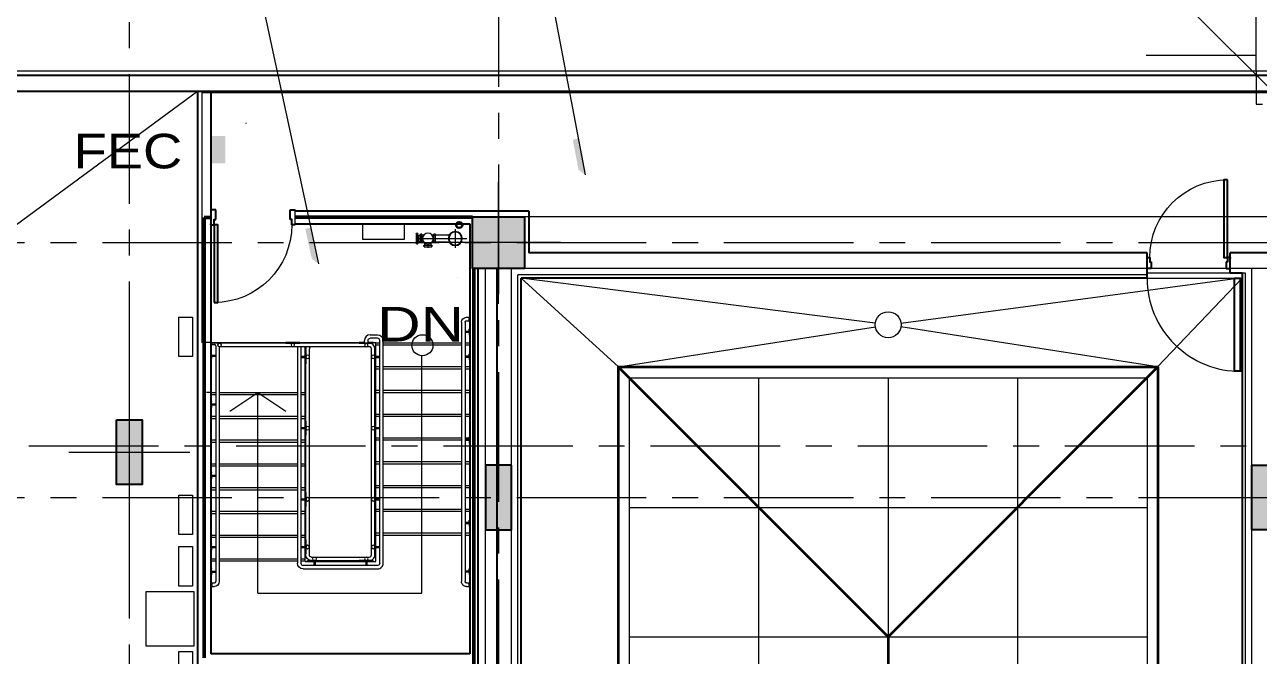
# Model space of a CAD drawing. Header units: inches. Extents: x -35176 to 0, y -3216 to 2257.
# Drawn here: x -16232 to -15660, y 830 to 1122 of the extents above; entities that cross this region are included whole.
import ezdxf
from ezdxf import colors
from ezdxf.entities.mleader import LeaderData, LeaderLine
from ezdxf.enums import TextEntityAlignment as Align
from ezdxf.math import Vec2, Vec3

# ---------------------------------------------------------------- set-up
doc = ezdxf.new("R2010")
doc.units = ezdxf.units.IN
doc.header["$LTSCALE"] = 48
doc.header["$MEASUREMENT"] = 0
doc.linetypes.add('A114$0$CENTER', pattern=[2, 1.25, -0.25, 0.25, -0.25])
for name, color, linetype in [('A114$0$A-ANNO-PATT-13-14', 8, 'Continuous'), ('A114$0$A-ANNO-TEXT', 8, 'Continuous'), ('A114$0$A-AREA-IDEN', 8, 'Continuous'), ('A114$0$A-COLS-COLS13-14', 8, 'Continuous'), ('A114$0$A-DOOR', 8, 'Continuous'), ('A114$0$A-DOOR-FRAM', 8, 'Continuous'), ('A114$0$A-EQPM-FEC', 8, 'Continuous'), ('A114$0$A-FLOR-HRAL', 8, 'Continuous'), ('A114$0$A-FLOR-OPN-TO-BELOW', 8, 'Continuous'), ('A114$0$A-FLOR-SLAB', 8, 'Continuous'), ('A114$0$A-FLOR-SPRK', 8, 'Continuous'), ('A114$0$A-FLOR-STRS', 8, 'Continuous'), ('A114$0$A-GRID-COLS', 8, 'Continuous'), ('A114$0$A-GRID-GRDP0-15', 8, 'Continuous'), ('A114$0$A-ROOF-CRTS', 8, 'Continuous'), ('A114$0$A-ROOF-RFDR', 8, 'Continuous'), ('A114$0$A-ROOF-SKYL', 8, 'Continuous'), ('A114$0$A-TRELLIS-FRAME', 8, 'Continuous'), ('A114$0$A-TRELLIS-FRAME-13-14_floor', 8, 'Continuous'), ('A114$0$A-TRELLIS-FRAME-15th_plan', 8, 'Continuous'), ('A114$0$A-WALL-FIRE', 8, 'Continuous'), ('A114$0$A-WALL-FULL-EXTR', 8, 'Continuous'), ('A114$0$A-WALL-FULL-INTR', 8, 'Continuous'), ('A114$0$E-POWER-PNL', 8, 'Continuous'), ('A114$0$Level 20', 8, 'Continuous'), ('A114$0$M-HVAC', 8, 'Continuous'), ('A114$0$S-BEAM', 8, 'Continuous'), ('E-Anno-Keyn', 72, 'Continuous'), ('E-Anno-Note', 6, 'Continuous'), ('M-HVAC-text', 6, 'Continuous'), ('XREF', 7, 'Continuous')]:
    doc.layers.add(name, color=color, linetype=linetype)
doc.styles.add('A114$0$Arial', font='arial.ttf', dxfattribs={"height": 0.076839})
doc.styles.add('A114$0$style-Arial', font='arial.ttf')
doc.styles.add('M08', font='arial.ttf', dxfattribs={"height": 7.68})
doc.styles.add('MAMEP ANNO', font='arial.ttf', dxfattribs={"height": 0.101562})
doc.styles.get("Standard").update_dxf_attribs({"font": 'simplex.shx'})

# ---------------------------------------------------------------- blocks, each defined once
blk = doc.blocks.new('A114')
at = {"layer": 'A114$0$A-ANNO-PATT-13-14', "lineweight": 30, "extrusion": (0, 0, -1)}
blk.add_solid([(23209.0239, 1009.1489, 0), (23209.0239, 1033.1489, 0), (23233.0239, 1009.1489, 0), (23233.0239, 1033.1489, 0)], dxfattribs=at)
at = {"layer": 'A114$0$A-ANNO-PATT-13-14', "lineweight": 30}
for points in [[(-23386.0364, 909.1574), (-23386.0364, 939.1574), (-23398.0364, 909.1574), (-23398.0364, 939.1574)], [(-23227.0133, 918.1574), (-23215.0134, 918.1574), (-23227.0133, 888.1574), (-23215.0134, 888.1574)], [(-22872.0236, 918.1574), (-22860.0236, 918.1574), (-22872.0236, 888.1574), (-22860.0236, 888.1574)]]:
    blk.add_solid(points, dxfattribs=at)
at = {"layer": 'A114$0$A-ANNO-TEXT', "lineweight": 13}
for p, q in [((-23256.5172, 858.8353), (-23256.5172, 968.7811)), ((-23332.5172, 858.8353), (-23332.5172, 951.8008)), ((-23332.5172, 858.8353), (-23256.5172, 858.8353))]:
    blk.add_line(p, q, dxfattribs=at)
at = {"layer": 'A114$0$A-ANNO-TEXT', "lineweight": 13, "flags": 128}
blk.add_lwpolyline([(-23345.5222, 943.1308), (-23332.5172, 951.8008), (-23319.5122, 943.1308)], dxfattribs=at)
at = {"layer": 'A114$0$A-ANNO-TEXT', "lineweight": 13}
blk.add_circle((-23256.2898, 973.6488), 4.873, dxfattribs=at)
blk.add_solid([(-23304.3453, 1011.38), (-23307.9507, 1028.0913), (-23307.5439, 1013.6977), (-23310.5282, 1027.5298)], dxfattribs=at)
blk.add_solid([(-23304.3453, 1011.38), (-23307.9507, 1028.0913), (-23307.5439, 1013.6977), (-23310.5282, 1027.5298)], dxfattribs=at)
at = {"layer": 'A114$0$A-AREA-IDEN', "lineweight": 0}
blk.add_line((-22812.9091, 1041.6041), (-22943.1201, 1171.8746), dxfattribs=at)
at = {"layer": 'A114$0$A-AREA-IDEN', "lineweight": 0, "flags": 128}
for points in [[(-23186.2902, 1339.4067), (-23235.3884, 1339.4067), (-23180.8203, 1052.5095)], [(-23390.6111, 1194.156), (-23343.7791, 1194.156), (-23304.3453, 1011.38)]]:
    blk.add_lwpolyline(points, dxfattribs=at)
at = {"layer": 'A114$0$A-AREA-IDEN', "lineweight": 0}
blk.add_solid([(-23180.8203, 1052.5095), (-23184.0146, 1069.3042), (-23183.9612, 1054.905), (-23186.6052, 1068.8062)], dxfattribs=at)
blk.add_solid([(-23180.8203, 1052.5095), (-23184.0146, 1069.3042), (-23183.9612, 1054.905), (-23186.6052, 1068.8062)], dxfattribs=at)
at = {"layer": 'A114$0$A-COLS-COLS13-14', "lineweight": 0}
for p, q in [((-23221.0239, 992.8748), (-23221.0239, 1049.1489)), ((-23221.0236, 992.8748), (-23221.0236, 1049.1489)), ((-23193.0239, 1021.1697, 0), (-23249.0239, 1021.1697, 0)), ((-23192.2739, 1021.1697, 0), (-23248.2739, 1021.1697, 0)), ((-23392.0364, 896.0204), (-23392.0364, 952.2945)), ((-23420.0364, 924.1574), (-23364.0364, 924.1574))]:
    blk.add_line(p, q, dxfattribs=at)
at = {"layer": 'A114$0$A-COLS-COLS13-14', "lineweight": 30}
for points in [[(-23233.0239, 1033.1489, 0), (-23209.0239, 1033.1489, 0), (-23209.0239, 1009.1489, 0), (-23233.0239, 1009.1489, 0)], [(-23398.0364, 939.1574), (-23386.0364, 939.1574), (-23386.0364, 909.1574), (-23398.0364, 909.1574)], [(-23215.0134, 918.1574), (-23227.0133, 918.1574), (-23227.0133, 888.1574), (-23215.0134, 888.1574)], [(-22872.0236, 918.1574), (-22860.0236, 918.1574), (-22860.0236, 888.1574), (-22872.0236, 888.1574)]]:
    blk.add_3dface(points, dxfattribs=at)
at = {"layer": 'A114$0$A-DOOR', "lineweight": 0, "extrusion": (0, 0, -1)}
for centre, start, end in [((22883.2719, 1014.2343), 0, 90), ((23352.773, 1029.4198), 180, 270)]:
    blk.add_arc(centre, 36, start, end, dxfattribs=at)
at = {"layer": 'A114$0$A-DOOR', "lineweight": 0}
blk.add_arc((-22877.4527, 1004.672), 43.0707, 180, 270.779785, dxfattribs=at)
at = {"layer": 'A114$0$A-DOOR', "lineweight": 30}
for points in [[(-22883.2719, 1050.2343), (-22885.0219, 1050.2343), (-22885.0219, 1014.2343), (-22883.2719, 1014.2343)], [(-23352.773, 993.4198), (-23351.023, 993.4198), (-23351.023, 1029.4198), (-23352.773, 1029.4198)], [(-22879.9527, 1004.672), (-22877.4527, 1004.672), (-22877.4527, 961.672), (-22879.9527, 961.672)]]:
    blk.add_3dface(points, dxfattribs=at)
at = {"layer": 'A114$0$A-DOOR-FRAM', "lineweight": 30}
for p, q in [((-23352.0221, 1036.2947), (-23354.2736, 1036.2947)), ((-23354.2736, 1036.2947), (-23354.2736, 1035.9197)), ((-23352.0221, 1031.8419), (-23352.0221, 1036.2947)), ((-23317.5231, 1036.2947), (-23315.2717, 1036.2947)), ((-23317.5231, 1031.8419), (-23317.5231, 1036.2947)), ((-23315.2717, 1036.2947), (-23315.2717, 1035.9197)), ((-23354.2736, 1029.4197), (-23354.2736, 1029.7947)), ((-23352.7726, 1029.4197), (-23352.7726, 1031.8419)), ((-23352.7726, 1031.8419), (-23352.0221, 1031.8419)), ((-23316.7726, 1031.8419), (-23317.5231, 1031.8419)), ((-23316.7726, 1029.4197), (-23316.7726, 1031.8419)), ((-23315.2717, 1029.4197), (-23315.2717, 1029.7947)), ((-23354.2736, 1029.4197), (-23352.7726, 1029.4197)), ((-23315.2717, 1029.4197), (-23316.7726, 1029.4197)), ((-22920.5233, 1014.2345), (-22919.2723, 1014.2345)), ((-22920.5233, 1014.2345), (-22920.5233, 1013.8595)), ((-22919.2723, 1014.2345), (-22919.2723, 1012.2341)), ((-22882.0213, 1014.2345), (-22883.2723, 1014.2345)), ((-22883.2723, 1014.2345), (-22883.2723, 1012.2341)), ((-22882.0213, 1014.2345), (-22882.0213, 1013.8595)), ((-22920.5233, 1009.2345), (-22920.5233, 1009.6095)), ((-22918.6468, 1009.2345), (-22920.5233, 1009.2345)), ((-22919.2723, 1012.2341), (-22918.6468, 1012.2341)), ((-22918.6468, 1012.2341), (-22918.6468, 1009.2345)), ((-22883.2723, 1012.2341), (-22883.8978, 1012.2341)), ((-22883.8978, 1012.2341), (-22883.8978, 1009.2345)), ((-22883.8978, 1009.2345), (-22882.0213, 1009.2345)), ((-22882.0213, 1009.2345), (-22882.0213, 1009.6095))]:
    blk.add_line(p, q, dxfattribs=at)
at = {"layer": 'A114$0$A-DOOR-FRAM', "lineweight": 13}
for p, q in [((-23354.1235, 1035.9197), (-23354.2736, 1035.9197)), ((-23352.1722, 1036.1446), (-23354.1235, 1036.1446)), ((-23354.1235, 1036.1446), (-23354.1235, 1035.9197)), ((-23352.1722, 1031.992), (-23352.1722, 1036.1446)), ((-23317.373, 1031.992), (-23317.373, 1036.1446)), ((-23317.373, 1036.1446), (-23315.4218, 1036.1446)), ((-23315.4218, 1036.1446), (-23315.4218, 1035.9197)), ((-23315.4218, 1035.9197), (-23315.2717, 1035.9197)), ((-23354.2736, 1029.7947), (-23354.1235, 1029.7947)), ((-23354.1235, 1029.5698), (-23354.1235, 1029.7947)), ((-23352.9227, 1029.5698), (-23352.9227, 1031.992)), ((-23352.9227, 1031.992), (-23352.1722, 1031.992)), ((-23316.6225, 1031.992), (-23317.373, 1031.992)), ((-23316.6225, 1029.5698), (-23316.6225, 1031.992)), ((-23315.2717, 1029.7947), (-23315.4218, 1029.7947)), ((-23315.4218, 1029.5698), (-23315.4218, 1029.7947)), ((-23354.1235, 1029.5698), (-23352.9227, 1029.5698)), ((-23315.4218, 1029.5698), (-23316.6225, 1029.5698)), ((-22920.5233, 1013.8595), (-22920.3732, 1013.8595)), ((-22920.3732, 1014.0844), (-22919.4224, 1014.0844)), ((-22920.3732, 1014.0844), (-22920.3732, 1013.8595)), ((-22919.4224, 1014.0844), (-22919.4224, 1012.084)), ((-22882.1714, 1014.0844), (-22883.1222, 1014.0844)), ((-22883.1222, 1014.0844), (-22883.1222, 1012.084)), ((-22882.1714, 1014.0844), (-22882.1714, 1013.8595)), ((-22882.0213, 1013.8595), (-22882.1714, 1013.8595)), ((-22920.3732, 1009.6095), (-22920.5233, 1009.6095)), ((-22920.3732, 1009.3846), (-22920.3732, 1009.6095)), ((-22918.7969, 1009.3846), (-22920.3732, 1009.3846)), ((-22919.4224, 1012.084), (-22918.7969, 1012.084)), ((-22918.7969, 1012.084), (-22918.7969, 1009.3846)), ((-22883.1222, 1012.084), (-22883.7477, 1012.084)), ((-22883.7477, 1012.084), (-22883.7477, 1009.3846)), ((-22883.7477, 1009.3846), (-22882.1714, 1009.3846)), ((-22882.1714, 1009.3846), (-22882.1714, 1009.6095)), ((-22882.1714, 1009.6095), (-22882.0213, 1009.6095))]:
    blk.add_line(p, q, dxfattribs=at)
at = {"layer": 'A114$0$A-EQPM-FEC', "lineweight": 13, "extrusion": (0, 0, -1)}
blk.add_solid([(23354.2737, 1057.812, -352.9729), (23354.2737, 1070.562, -352.9729), (23347.5237, 1057.812, -352.9729), (23347.5237, 1070.562, -352.9729)], dxfattribs=at)
at = {"layer": 'A114$0$A-FLOR-HRAL', "lineweight": 13}
for p, q in [((-23238.1484, 984.3431), (-23238.1484, 864.2315)), ((-23236.5234, 984.3431), (-23236.5234, 864.2315)), ((-23235.8984, 986.5879), (-23234.6486, 986.5879)), ((-23235.8984, 984.9707), (-23234.6486, 984.9707)), ((-23234.6486, 984.9399), (-23234.6486, 986.5879)), ((-23280.4613, 978.4822), (-23277.0236, 978.4822)), ((-23353.8988, 973.9823), (-23353.8988, 974.9822)), ((-23353.8988, 973.9823), (-23352.6486, 973.9823)), ((-23352.0222, 973.3573), (-23352.024, 864.2314)), ((-23350.3973, 972.9888), (-23350.399, 864.2314)), ((-23280.8986, 974.6072), (-23350.294, 974.6072)), ((-23280.8986, 972.9822), (-23350.294, 972.9822)), ((-23314.1482, 972.9822), (-23314.149, 872.7322)), ((-23312.5232, 972.9822), (-23312.524, 872.7325)), ((-23312.5232, 974.9822), (-23312.5232, 974.6072)), ((-23283.0861, 974.6072), (-23283.0861, 975.858)), ((-23281.4611, 974.6072), (-23281.4611, 975.8568)), ((-23277.0236, 976.8572), (-23280.4611, 976.8572)), ((-23276.0239, 872.7322), (-23276.0235, 975.8568)), ((-23274.3989, 872.7322), (-23274.3985, 975.858)), ((-23310.274, 876.6072), (-23310.2732, 971.9765)), ((-23308.649, 876.6072), (-23308.6482, 971.9787)), ((-23279.899, 876.6078), (-23279.8986, 971.9822)), ((-23278.274, 876.6082), (-23278.2736, 971.9822)), ((-23307.649, 875.6072), (-23280.899, 875.6072)), ((-23277.0239, 871.7322), (-23311.524, 871.7322)), ((-23311.524, 870.1072), (-23277.0239, 870.1072)), ((-23307.649, 873.9822), (-23280.899, 873.9822)), ((-23353.8989, 863.6064), (-23352.649, 863.6064)), ((-23353.8989, 863.6064), (-23353.8989, 861.9814)), ((-23353.8989, 861.9814), (-23352.649, 861.9814)), ((-23235.8984, 863.6065), (-23234.6484, 863.6065)), ((-23235.8984, 861.9815), (-23234.6484, 861.9815)), ((-23234.6484, 861.9815), (-23234.6484, 863.6065))]:
    blk.add_line(p, q, dxfattribs=at)
at = {"layer": 'A114$0$A-FLOR-HRAL', "lineweight": 0}
for p, q in [((-23234.6809, 980.0365), (-23236.5245, 980.0365)), ((-23234.6809, 979.5365), (-23236.5245, 979.5365)), ((-23234.5559, 979.7865), (-23234.5559, 981.0966)), ((-23234.5559, 979.7865), (-23234.5559, 978.4648)), ((-23234.3123, 981.2841), (-23234.3684, 981.2841)), ((-23234.3123, 978.2773), (-23234.3684, 978.2773)), ((-23234.3123, 978.2773), (-23234.3123, 981.2841)), ((-23354.2351, 970.2982), (-23354.179, 970.2982)), ((-23354.2351, 967.2914), (-23354.2351, 970.2982)), ((-23354.2351, 967.2914), (-23354.179, 967.2914)), ((-23353.9915, 968.8006), (-23353.9915, 970.1107)), ((-23353.9915, 968.8006), (-23353.9915, 967.4789)), ((-23353.8665, 969.0506), (-23352.0229, 969.0506)), ((-23353.8665, 968.5506), (-23352.0229, 968.5506)), ((-23312.5233, 968.5447), (-23310.2733, 968.5447)), ((-23312.5233, 968.0447), (-23310.2733, 968.0447)), ((-23278.2736, 968.5447), (-23276.0236, 968.5447)), ((-23278.2736, 968.0447), (-23276.0236, 968.0447)), ((-23234.6809, 968.5505), (-23236.5245, 968.5505)), ((-23234.6809, 968.0505), (-23236.5245, 968.0505)), ((-23234.5559, 968.3005), (-23234.5559, 969.6106)), ((-23234.5559, 968.3005), (-23234.5559, 966.9788)), ((-23234.3123, 969.7981), (-23234.3684, 969.7981)), ((-23234.3123, 966.7913), (-23234.3684, 966.7913)), ((-23234.3123, 966.7913), (-23234.3123, 969.7981)), ((-23354.2351, 947.7983), (-23354.179, 947.7983)), ((-23354.2351, 947.7983), (-23354.2351, 944.7915)), ((-23354.2351, 944.7915), (-23354.179, 944.7915)), ((-23353.9915, 946.2891), (-23353.9915, 947.6108)), ((-23353.9915, 946.2891), (-23353.9915, 944.979)), ((-23353.8665, 946.5391), (-23352.0229, 946.5391)), ((-23353.8665, 946.0391), (-23352.0229, 946.0391)), ((-23312.5233, 935.5447), (-23310.2733, 935.5447)), ((-23312.5233, 935.0447), (-23310.2733, 935.0447)), ((-23278.2736, 935.5447), (-23276.0236, 935.5447)), ((-23278.2736, 935.0447), (-23276.0236, 935.0447)), ((-23234.6808, 930.0384), (-23236.5244, 930.0384)), ((-23234.6808, 929.5384), (-23236.5244, 929.5384)), ((-23234.5558, 929.7884), (-23234.5558, 931.1101)), ((-23234.5558, 929.7884), (-23234.5558, 928.4783)), ((-23234.3122, 931.2976), (-23234.3683, 931.2976)), ((-23234.3122, 928.2908), (-23234.3683, 928.2908)), ((-23234.3122, 931.2976), (-23234.3122, 928.2908)), ((-23354.2351, 914.7985), (-23354.179, 914.7985)), ((-23354.2351, 914.7985), (-23354.2351, 911.7917)), ((-23354.2351, 911.7917), (-23354.179, 911.7917)), ((-23353.9915, 913.2893), (-23353.9915, 914.611)), ((-23353.9915, 913.2893), (-23353.9915, 911.9792)), ((-23353.8665, 913.5393), (-23352.0229, 913.5393)), ((-23353.8665, 913.0393), (-23352.0229, 913.0393)), ((-23312.5233, 902.5447), (-23310.2733, 902.5447)), ((-23312.5233, 902.0447), (-23310.2733, 902.0447)), ((-23278.2736, 902.5447), (-23276.0236, 902.5447)), ((-23278.2736, 902.0447), (-23276.0236, 902.0447)), ((-23234.5558, 891.2882), (-23234.5558, 892.6099)), ((-23234.3123, 892.7974), (-23234.3683, 892.7974)), ((-23234.3123, 892.7974), (-23234.3123, 889.7906)), ((-23234.6808, 891.5382), (-23236.5245, 891.5382)), ((-23234.6808, 891.0382), (-23236.5245, 891.0382)), ((-23234.5558, 891.2882), (-23234.5558, 889.9781)), ((-23234.3123, 889.7906), (-23234.3683, 889.7906)), ((-23354.2351, 881.7981), (-23354.179, 881.7981)), ((-23354.2351, 881.7981), (-23354.2351, 878.7913)), ((-23353.9915, 880.2889), (-23353.9915, 881.6106)), ((-23354.2351, 878.7913), (-23354.179, 878.7913)), ((-23353.9915, 880.2889), (-23353.9915, 878.9788)), ((-23353.8665, 880.5389), (-23352.0229, 880.5389)), ((-23353.8665, 880.0389), (-23352.0229, 880.0389)), ((-23312.5233, 880.5447), (-23310.2733, 880.5447)), ((-23312.5233, 880.0447), (-23310.2733, 880.0447)), ((-23278.2736, 880.5447), (-23276.0236, 880.5447)), ((-23278.2736, 880.0447), (-23276.0236, 880.0447)), ((-23354.2351, 870.2973), (-23354.179, 870.2973)), ((-23354.2351, 870.2973), (-23354.2351, 867.2905)), ((-23353.9915, 868.7882), (-23353.9915, 870.1098)), ((-23306.524, 873.9822), (-23306.524, 871.7322)), ((-23306.024, 873.9822), (-23306.024, 871.7322)), ((-23282.524, 873.9822), (-23282.524, 871.7322)), ((-23282.024, 873.9822), (-23282.024, 871.7322)), ((-23234.5559, 868.7882), (-23234.5559, 870.1098)), ((-23234.3123, 870.2973), (-23234.3684, 870.2973)), ((-23234.3123, 870.2973), (-23234.3123, 867.2905)), ((-23354.2351, 867.2905), (-23354.179, 867.2905)), ((-23353.9915, 868.7882), (-23353.9915, 867.478)), ((-23353.8665, 869.0382), (-23352.0229, 869.0382)), ((-23353.8665, 868.5382), (-23352.0229, 868.5382)), ((-23234.6809, 869.0382), (-23236.5245, 869.0382)), ((-23234.6809, 868.5382), (-23236.5245, 868.5382)), ((-23234.5559, 868.7882), (-23234.5559, 867.478)), ((-23234.3123, 867.2905), (-23234.3684, 867.2905))]:
    blk.add_line(p, q, dxfattribs=at)
at = {"layer": 'A114$0$A-FLOR-HRAL', "lineweight": 13, "extrusion": (0, 0, -1)}
for centre, radius, start, end in [((23235.8984, 984.3379), 2.25, 0.12651, 89.999997), ((23235.8984, 984.3457), 0.625, 359.761896, 89.999997), ((23277.0236, 975.8572), 2.625, 90, 179.982985), ((23280.4611, 975.8572), 1, 359.976506, 90.000033), ((23307.649, 876.6072), 2.625, 270.000001, 360), ((23307.649, 876.6072), 1, 270.000001, 360), ((23311.524, 872.7322), 2.625, 270, 360), ((23277.0239, 872.7322), 1, 180, 270.000033), ((23352.649, 864.2314), 2.25, 179.999997, 269.999996), ((23235.8984, 864.2315), 2.25, 269.999997, 359.999999), ((23235.8984, 864.2315), 0.625, 269.999997, 359.999999)]:
    blk.add_arc(centre, radius, start, end, dxfattribs=at)
at = {"layer": 'A114$0$A-FLOR-HRAL', "lineweight": 13}
for centre, radius, start, end in [((-23280.4611, 975.8572), 2.625, 90.004659, 179.982985), ((-23352.6486, 973.3573), 0.625, 0.000003, 90.000004), ((-23350.294, 973.7947), 0.8125, 89.999889, 269.999889), ((-23352.6486, 973.3573), 2.25, 30.353897, 33.744211), ((-23307.6486, 971.9822), 2.625, 157.607306, 180.123302), ((-23307.6486, 971.9822), 1, 89.999967, 180.199773), ((-23280.8986, 971.9822), 2.625, 0, 89.999967), ((-23280.8986, 971.9822), 1, 0, 89.999967), ((-23277.0236, 975.8572), 1, 359.976506, 90.000033), ((-23280.899, 876.6072), 2.625, 269.999999, 0.021476), ((-23280.899, 876.6072), 1, 269.999999, 0.034794), ((-23311.524, 872.7322), 1, 179.983187, 270.000033), ((-23277.0239, 872.7322), 2.625, 270, 0.000889), ((-23352.649, 864.2314), 0.625, 270.000003, 0.000003)]:
    blk.add_arc(centre, radius, start, end, dxfattribs=at)
at = {"layer": 'A114$0$A-FLOR-HRAL', "lineweight": 0}
for centre, radius, start, end in [((-23234.6809, 980.1615), 0.125, 270, 0), ((-23354.179, 970.1107), 0.1875, 0, 90), ((-23354.179, 967.4789), 0.1875, 270, 0), ((-23353.8665, 968.4256), 0.125, 90, 180), ((-23234.6809, 968.6755), 0.125, 270, 0), ((-23353.8665, 945.9141), 0.125, 90, 180), ((-23234.6808, 930.1634), 0.125, 270, 0), ((-23234.3683, 931.1101), 0.1875, 90, 180), ((-23234.3683, 928.4783), 0.1875, 180, 270), ((-23353.8665, 912.9143), 0.125, 90, 180), ((-23234.3683, 892.6099), 0.1875, 90, 180), ((-23234.6808, 891.6632), 0.125, 270, 0), ((-23234.3683, 889.9781), 0.1875, 180, 270), ((-23353.8665, 879.9139), 0.125, 90, 180), ((-23234.3684, 870.1098), 0.1875, 90, 180), ((-23353.8665, 868.4132), 0.125, 90, 180), ((-23234.6809, 869.1632), 0.125, 270, 0), ((-23234.3684, 867.478), 0.1875, 180, 270)]:
    blk.add_arc(centre, radius, start, end, dxfattribs=at)
at = {"layer": 'A114$0$A-FLOR-HRAL', "lineweight": 0, "extrusion": (0, 0, -1)}
for centre, radius, start, end in [((23234.6809, 979.4115), 0.125, 90, 180), ((23234.3684, 981.0966), 0.1875, 0, 90), ((23234.3684, 978.4648), 0.1875, 270, 0), ((23353.8665, 969.1756), 0.125, 270, 0), ((23234.6809, 967.9255), 0.125, 90, 180), ((23234.3684, 969.6106), 0.1875, 0, 90), ((23234.3684, 966.9788), 0.1875, 270, 0), ((23354.179, 947.6108), 0.1875, 90, 180), ((23354.179, 944.979), 0.1875, 180, 270), ((23353.8665, 946.6641), 0.125, 270, 0), ((23234.6808, 929.4134), 0.125, 90, 180), ((23354.179, 914.611), 0.1875, 90, 180), ((23354.179, 911.9792), 0.1875, 180, 270), ((23353.8665, 913.6643), 0.125, 270, 0), ((23234.6808, 890.9132), 0.125, 90, 180), ((23354.179, 881.6106), 0.1875, 90, 180), ((23354.179, 878.9788), 0.1875, 180, 270), ((23353.8665, 880.6639), 0.125, 270, 0), ((23354.179, 870.1098), 0.1875, 90, 180), ((23354.179, 867.478), 0.1875, 180, 270), ((23353.8665, 869.1632), 0.125, 270, 0), ((23234.6809, 868.4132), 0.125, 90, 180)]:
    blk.add_arc(centre, radius, start, end, dxfattribs=at)
at = {"layer": 'A114$0$A-FLOR-OPN-TO-BELOW', "lineweight": 0}
blk.add_line((-23882.9936, 707.3759), (-23360.3986, 1091.24), dxfattribs=at)
at = {"layer": 'A114$0$A-FLOR-SLAB', "lineweight": 0}
for p, q in [((-22922.8336, 1090.4865), (-23358.3986, 1090.4893)), ((-23358.3986, 1090.4893), (-23358.3986, 974.9822)), ((-21420.5352, 1090.4901), (-22924.8335, 1090.4901)), ((-23354.294, 974.9822), (-23358.3986, 974.9822)), ((-23354.2737, 951.795), (-23356.2737, 951.795))]:
    blk.add_line(p, q, dxfattribs=at)
at = {"layer": 'A114$0$A-FLOR-SPRK', "lineweight": 13}
for p, q in [((-23257.2219, 1021.0379), (-23257.2219, 1025.0599)), ((-23256.4719, 1025.0369), (-23257.2219, 1025.0369)), ((-23256.4907, 1024.3054), (-23257.2219, 1024.3054)), ((-23256.4719, 1021.0369), (-23256.4719, 1025.0369)), ((-23256.4719, 1024.7869), (-23255.5322, 1024.7869)), ((-23251.9402, 1024.7869), (-23250.9293, 1024.7869)), ((-23250.9293, 1021.0379), (-23250.9293, 1025.0599)), ((-23250.1793, 1025.0369), (-23250.9293, 1025.0369)), ((-23250.1981, 1024.3054), (-23250.9293, 1024.3054)), ((-23250.1793, 1021.0369), (-23250.1793, 1025.0369)), ((-23244.7118, 1024.6619), (-23250.1793, 1024.6619)), ((-23256.4907, 1021.8846), (-23257.2407, 1021.8846)), ((-23256.4907, 1023.0338), (-23257.2219, 1023.0338)), ((-23256.4719, 1021.8846), (-23257.2219, 1021.8846)), ((-23256.4719, 1021.0369), (-23257.2219, 1021.0369)), ((-23256.4719, 1021.2869), (-23255.5322, 1021.2869)), ((-23255.4307, 1019.9488), (-23251.9307, 1019.9488)), ((-23255.4307, 1019.274), (-23255.4307, 1019.9488)), ((-23255.4307, 1019.274), (-23251.9307, 1019.274)), ((-23255.1807, 1019.9488), (-23255.1807, 1020.9537)), ((-23252.1807, 1019.9488), (-23252.1807, 1021.0586)), ((-23251.9307, 1019.274), (-23251.9307, 1019.9488)), ((-23251.914, 1021.2869), (-23250.9293, 1021.2869)), ((-23250.1981, 1021.8846), (-23250.9481, 1021.8846)), ((-23250.1981, 1023.0338), (-23250.9293, 1023.0338)), ((-23250.1793, 1021.8846), (-23250.9293, 1021.8846)), ((-23250.1793, 1021.0369), (-23250.9293, 1021.0369)), ((-23244.7118, 1021.4119), (-23250.1793, 1021.4119))]:
    blk.add_line(p, q, dxfattribs=at)
at = {"layer": 'A114$0$A-FLOR-SPRK', "lineweight": 0}
for p, q in [((-23241.0236, 1027.3673), (-23241.0236, 1023.0369)), ((-23258.4085, 1023.0369), (-23241.0236, 1023.0369)), ((-23241.0236, 1023.0369), (-23235.735, 1023.0369)), ((-23241.0236, 1023.0369), (-23241.0236, 1018.7065))]:
    blk.add_line(p, q, dxfattribs=at)
at = {"layer": 'A114$0$A-FLOR-SPRK', "lineweight": 13, "flags": 128}
for points in [[(-23259.1022, 1025.2944), (-23259.1022, 1020.784)], [(-23258.6967, 1025.5444), (-23258.8522, 1025.5444)], [(-23258.4467, 1020.784), (-23258.4467, 1025.2944)], [(-23258.8522, 1020.534), (-23258.6967, 1020.534)]]:
    blk.add_lwpolyline(points, dxfattribs=at)
at = {"layer": 'A114$0$A-FLOR-SPRK', "lineweight": 30}
for radius in [1.4766, 1.2266]:
    blk.add_circle((-23239.2246, 1029.2881), radius, dxfattribs=at)
at = {"layer": 'A114$0$A-FLOR-SPRK', "lineweight": 13, "extrusion": (0, 0, -1)}
for radius in [3.25, 3]:
    blk.add_circle((23241.0236, 1023.0369), radius, dxfattribs=at)
for centre, radius, start, end in [((23258.8522, 1025.2944), 0.25, 0, 90), ((23258.6967, 1025.2944), 0.25, 90, 180), ((23258.8522, 1020.784), 0.25, 270, 0), ((23244.764, 1019.545), 1.8674, 91.602858, 136.282189)]:
    blk.add_arc(centre, radius, start, end, dxfattribs=at)
at = {"layer": 'A114$0$A-FLOR-SPRK', "lineweight": 13}
for centre, radius, start, end in [((-23244.764, 1026.5288), 1.8674, 271.602858, 316.282189), ((-23258.6967, 1020.784), 0.25, 270, 0)]:
    blk.add_arc(centre, radius, start, end, dxfattribs=at)
at = {"layer": 'A114$0$A-FLOR-SPRK', "lineweight": 13, "extrusion": (0, 0, -1)}
blk.add_ellipse((-23253.7231, 1023.0261), major_axis=(0, -2.5198), ratio=0.99998918, dxfattribs=at)
at = {"layer": 'A114$0$A-FLOR-SPRK', "lineweight": 0}
for points in [[(-23264.5381, 1029.7947), (-23284.0726, 1029.7947), (-23284.0726, 1022.7527), (-23264.5381, 1022.7527)], [(-23265.4466, 1029.7947), (-23265.4466, 1029.7947), (-23265.4466, 1029.7947)]]:
    blk.add_3dface(points, dxfattribs=at)
at = {"layer": 'A114$0$A-FLOR-SPRK', "lineweight": 13}
for points in [[(-23257.219, 1021.474), (-23257.906, 1021.474), (-23257.906, 1024.6094), (-23257.219, 1024.6094)], [(-23257.906, 1022.7885), (-23258.4364, 1022.7885), (-23258.4364, 1023.2347), (-23257.906, 1023.2347)], [(-23255.5498, 1019.4653), (-23255.5498, 1019.7432), (-23255.4307, 1019.7432), (-23255.4307, 1019.4653)], [(-23253.8868, 1019.274), (-23253.8868, 1019.1213), (-23253.4499, 1019.1213), (-23253.4499, 1019.274)], [(-23251.9307, 1019.4653), (-23251.9307, 1019.7432), (-23251.8116, 1019.7432), (-23251.8116, 1019.4653)]]:
    blk.add_3dface(points, dxfattribs=at)
at = {"layer": 'A114$0$A-FLOR-STRS', "lineweight": 0}
for p, q in [((-23337.8885, 1076.3031), (-23337.8885, 1076.662)), ((-23354.294, 974.9822), (-23283.0861, 974.9822)), ((-23310.6486, 974.6072), (-23310.6486, 974.9822)), ((-23310.6486, 873.6072), (-23310.6486, 972.9822)), ((-23281.4611, 974.9822), (-23277.8986, 974.9822)), ((-23277.8986, 873.6072), (-23277.8986, 974.9822)), ((-23277.8986, 974.7947), (-23276.0236, 974.7947)), ((-23274.3986, 974.7947), (-23238.1483, 974.7946)), ((-23236.5234, 974.7946), (-23234.2734, 974.7946)), ((-23277.8986, 963.7948), (-23276.0236, 963.7948)), ((-23274.3986, 963.7948), (-23238.1483, 963.7948)), ((-23236.5234, 963.7948), (-23234.2734, 963.7948)), ((-23354.2735, 950.795), (-23352.0236, 950.795)), ((-23350.3986, 950.795), (-23314.1486, 950.795)), ((-23312.5236, 950.795), (-23310.6486, 950.795)), ((-23277.8986, 952.7947), (-23276.0236, 952.7947)), ((-23274.3986, 952.7947), (-23238.1483, 952.7946)), ((-23236.5234, 952.7946), (-23234.2734, 952.7946)), ((-23354.2735, 939.7948), (-23352.0236, 939.7948)), ((-23350.3986, 939.7948), (-23314.1486, 939.7948)), ((-23312.5236, 939.7948), (-23310.6486, 939.7948)), ((-23277.8986, 941.7947), (-23276.0236, 941.7947)), ((-23274.3986, 941.7947), (-23238.1484, 941.7946)), ((-23236.5234, 941.7946), (-23234.2734, 941.7946)), ((-23354.2735, 928.7947), (-23352.0236, 928.7947)), ((-23350.3986, 928.7947), (-23314.1485, 928.7947)), ((-23312.5236, 928.7948), (-23310.6486, 928.7948)), ((-23277.8986, 930.7947), (-23276.0236, 930.7947)), ((-23274.3985, 930.7944), (-23238.1484, 930.7943)), ((-23236.5234, 930.7946), (-23234.5559, 930.7946)), ((-23354.2735, 917.7945), (-23352.0236, 917.7945)), ((-23350.3986, 917.7947), (-23314.1486, 917.7947)), ((-23312.5236, 917.7941), (-23310.6486, 917.7941)), ((-23277.8986, 919.7947), (-23276.0236, 919.7947)), ((-23274.3985, 919.7944), (-23238.1484, 919.7943)), ((-23236.5234, 919.7946), (-23234.2734, 919.7946)), ((-23354.2735, 906.7944), (-23352.0236, 906.7944)), ((-23350.3983, 906.7947), (-23314.1486, 906.7947)), ((-23312.5236, 906.7941), (-23310.6486, 906.7941)), ((-23277.8986, 908.7945), (-23276.0236, 908.7945)), ((-23274.3985, 908.7944), (-23238.1484, 908.7943)), ((-23236.5234, 908.7945), (-23234.2734, 908.7945)), ((-23354.2735, 895.7944), (-23352.0236, 895.7944)), ((-23350.3985, 895.7947), (-23314.1486, 895.7947)), ((-23312.5236, 895.7941), (-23310.6486, 895.7941)), ((-23277.8986, 897.7944), (-23276.0236, 897.7944)), ((-23274.3986, 897.7944), (-23238.1484, 897.7943)), ((-23236.5234, 897.7943), (-23234.2734, 897.7943)), ((-23277.8986, 886.7941), (-23276.0239, 886.7941)), ((-23274.3986, 886.7941), (-23238.1484, 886.794)), ((-23354.2735, 884.7944), (-23352.0236, 884.7944)), ((-23350.3986, 884.7941), (-23314.1486, 884.7941)), ((-23312.5236, 884.7941), (-23310.6486, 884.7941)), ((-23354.2739, 873.7941), (-23352.024, 873.7941)), ((-23350.399, 873.7941), (-23314.149, 873.7941)), ((-23312.524, 873.7941), (-23310.6486, 873.7941)), ((-23310.6486, 873.6072), (-23277.8986, 873.6072))]:
    blk.add_line(p, q, dxfattribs=at)
at = {"layer": 'A114$0$A-FLOR-STRS', "lineweight": 13}
for p, q in [((-23277.8986, 973.7947), (-23276.0236, 973.7947)), ((-23274.3986, 973.7947), (-23238.1483, 973.7946)), ((-23236.5234, 973.7947), (-23234.2736, 973.7947)), ((-23236.5234, 973.7947), (-23234.2736, 973.7947)), ((-23277.8986, 962.7948), (-23276.0236, 962.7948)), ((-23274.3986, 962.7948), (-23238.1483, 962.7948)), ((-23236.5234, 962.7948), (-23234.2736, 962.7948)), ((-23354.2737, 951.795), (-23352.0236, 951.795)), ((-23350.3986, 951.795), (-23314.1486, 951.795)), ((-23312.5236, 951.795), (-23310.6486, 951.795)), ((-23277.8986, 951.7947), (-23276.0236, 951.7947)), ((-23274.3986, 951.7947), (-23238.1483, 951.7946)), ((-23236.5234, 951.7947), (-23234.2736, 951.7947)), ((-23354.2737, 940.7948), (-23352.0236, 940.7948)), ((-23350.3986, 940.7948), (-23314.1486, 940.7948)), ((-23312.5236, 940.7948), (-23310.6486, 940.7948)), ((-23277.8986, 940.7947), (-23276.0236, 940.7947)), ((-23274.3986, 940.7947), (-23238.1484, 940.7946)), ((-23236.5234, 940.7947), (-23234.2736, 940.7947)), ((-23354.2737, 929.7947), (-23352.0236, 929.7947)), ((-23350.3986, 929.7947), (-23314.1486, 929.7947)), ((-23312.5236, 929.7948), (-23310.6486, 929.7948)), ((-23277.8986, 929.7947), (-23276.0236, 929.7947)), ((-23274.3985, 929.7944), (-23238.1484, 929.7943)), ((-23354.2737, 918.7945), (-23352.0236, 918.7945)), ((-23350.3986, 918.7947), (-23314.1486, 918.7947)), ((-23312.5236, 918.7947), (-23310.6486, 918.7947)), ((-23277.8986, 918.7947), (-23276.0236, 918.7947)), ((-23274.3985, 918.7944), (-23238.1484, 918.7943)), ((-23236.5234, 918.7947), (-23234.2735, 918.7947)), ((-23354.2737, 907.7944), (-23352.0236, 907.7944)), ((-23354.2736, 907.7942), (-23352.0236, 907.7942)), ((-23350.3983, 907.7947), (-23314.1486, 907.7947)), ((-23312.5236, 907.7941), (-23310.6486, 907.7941)), ((-23277.8986, 907.7945), (-23276.0236, 907.7945)), ((-23274.3985, 907.7944), (-23238.1484, 907.7943)), ((-23236.5234, 907.7945), (-23234.2735, 907.7945)), ((-23354.2737, 896.7944), (-23352.0236, 896.7944)), ((-23354.2736, 896.7942), (-23352.0236, 896.7942)), ((-23350.3985, 896.7947), (-23314.1486, 896.7947)), ((-23312.5236, 896.7941), (-23310.6486, 896.7941)), ((-23277.8986, 896.7944), (-23276.0236, 896.7944)), ((-23274.3986, 896.7944), (-23238.1484, 896.7943)), ((-23236.5234, 896.7943), (-23234.2735, 896.7943)), ((-23354.2737, 885.7944), (-23352.0236, 885.7944)), ((-23354.2736, 885.7942), (-23352.0236, 885.7942)), ((-23350.3986, 885.7941), (-23314.1486, 885.7941)), ((-23312.5236, 885.7941), (-23310.6486, 885.7941)), ((-23277.8986, 885.7941), (-23276.0236, 885.7941)), ((-23274.3986, 885.7941), (-23238.1484, 885.794)), ((-23354.274, 874.7941), (-23352.024, 874.7941)), ((-23350.399, 874.7941), (-23314.149, 874.7941)), ((-23312.524, 874.7941), (-23310.6486, 874.7941))]:
    blk.add_line(p, q, dxfattribs=at)
at = {"layer": 'A114$0$A-FLOR-STRS', "lineweight": 0, "extrusion": (0, 0, -1)}
for centre in [(23309.4484, 968.2947), (23309.4484, 935.2947), (23309.4484, 902.2947), (23309.4484, 880.2947)]:
    blk.add_circle(centre, 0.8125, dxfattribs=at)
at = {"layer": 'A114$0$A-GRID-COLS', "lineweight": 0}
for p, q in [((-23217.4113, 1021.1697), (-23242.7081, 1021.1697)), ((-23414.4628, 924.1574), (-23369.61, 924.1574))]:
    blk.add_line(p, q, dxfattribs=at)
at = {"layer": 'A114$0$A-GRID-GRDP0-15', "linetype": 'A114$0$CENTER', "lineweight": 0}
for p, q in [((-23392.0337, 367.1574), (-23392.0337, 2113.2362)), ((-23221.0236, 2113.2362), (-23221.0236, -676.9055)), ((-23884.5631, 1021.1697), (-20452.7577, 1021.1697)), ((-24110.5721, 927.1574), (-20437.5384, 927.1574)), ((-23884.5631, 903.1574), (-20364.9322, 903.1574))]:
    blk.add_line(p, q, dxfattribs=at)
at = {"layer": 'A114$0$A-ROOF-CRTS', "lineweight": 0}
for p, q in [((-23210.5236, 1004.672), (-23165.4371, 963.6034)), ((-23046.4262, 983.899), (-23210.5236, 1004.672)), ((-23034.5739, 983.915), (-22878.7027, 1004.672)), ((-22876.4527, 1004.672), (-22915.6161, 963.6034)), ((-23165.4371, 963.6034), (-23046.4017, 982.2184)), ((-22915.6161, 963.6034), (-23034.5954, 982.2106))]:
    blk.add_line(p, q, dxfattribs=at)
at = {"layer": 'A114$0$A-ROOF-RFDR', "lineweight": 13}
blk.add_circle((-23040.4737, 983.1454), 6, dxfattribs=at)
at = {"layer": 'A114$0$A-ROOF-SKYL', "lineweight": 40}
for p, q in [((-23040.5233, 838.6034), (-23165.5233, 963.6034)), ((-23165.5233, 963.6034), (-22915.5233, 963.6034)), ((-23165.5233, 963.6034), (-23165.5233, 593.6034)), ((-23040.5233, 838.6034), (-22915.5233, 963.6034)), ((-22915.5233, 963.6034), (-22915.5233, 593.6034)), ((-23040.5233, 838.6034), (-23040.5233, 718.6034))]:
    blk.add_line(p, q, dxfattribs=at)
at = {"layer": 'A114$0$A-ROOF-SKYL', "lineweight": 0}
for p, q in [((-23160.5173, 958.5974), (-22920.5293, 958.5974)), ((-23160.5173, 958.5974), (-23160.5173, 598.6095)), ((-23100.5233, 958.5974), (-23100.5233, 598.6095)), ((-23040.5233, 958.5974), (-23040.5233, 838.6034)), ((-22980.5233, 958.5974), (-22980.5233, 598.6095)), ((-22920.5293, 958.5974), (-22920.5293, 598.6095)), ((-23160.5173, 898.6034), (-22920.5293, 898.6034)), ((-23160.5173, 838.6034), (-22920.5293, 838.6034))]:
    blk.add_line(p, q, dxfattribs=at)
at = {"layer": 'A114$0$A-TRELLIS-FRAME', "lineweight": 0}
for p, q in [((-22870.0197, 1100.4901, 352.9729), (-22870.0197, 1091.24, 352.9729)), ((-22870.0197, 1091.24, 352.9729), (-22870.0197, 1085.24, 352.9729)), ((-22870.0197, 1085.24, 352.9729), (-22867.0197, 1085.24, 352.9729))]:
    blk.add_line(p, q, dxfattribs=at)
at = {"layer": 'A114$0$A-TRELLIS-FRAME-13-14_floor', "lineweight": 0}
blk.add_line((-22921.0197, 1107.9901, 0), (-22870.0197, 1107.9901, 0), dxfattribs=at)
at = {"layer": 'A114$0$A-TRELLIS-FRAME-15th_plan', "lineweight": 0}
blk.add_line((-22870.0197, 1100.4901, 0), (-22870.0197, 1400.4901, 0), dxfattribs=at)
at = {"layer": 'A114$0$A-WALL-FIRE', "lineweight": 53}
for p, q in [((-23357.3361, 1032.852), (-23354.2736, 1032.852)), ((-23357.3361, 1032.852), (-23357.3361, 828.936)), ((-23315.4217, 1032.8572), (-23233.0239, 1032.8572)), ((-23232.3986, 1009.1489), (-23232.3986, 776.9229))]:
    blk.add_line(p, q, dxfattribs=at)
at = {"layer": 'A114$0$A-WALL-FULL-EXTR', "lineweight": 13}
blk.add_line((-21410.5352, 1100.4769), (-23476.7492, 1100.4901), dxfattribs=at)
at = {"layer": 'A114$0$A-WALL-FULL-EXTR', "lineweight": 30}
for p, q in [((-21412.5352, 1098.4946), (-23476.7492, 1098.5077)), ((-23460.6126, 1091.24), (-21419.7852, 1091.24))]:
    blk.add_line(p, q, dxfattribs=at)
at = {"layer": 'A114$0$A-WALL-FULL-INTR', "lineweight": 30}
for p, q in [((-23360.3986, 1091.24), (-23360.3986, 787.0919)), ((-23354.2736, 1091.24), (-23354.2736, 830.7941)), ((-23315.4218, 1035.9197), (-23207.0239, 1035.9197)), ((-23207.0239, 1035.9197), (-23207.0239, 1016.422)), ((-23315.4218, 1029.7947), (-23234.2736, 1029.7947)), ((-23234.2736, 1029.7947), (-23234.2736, 830.7939)), ((-22920.5233, 1016.422), (-23207.0239, 1016.422)), ((-22920.5233, 1007.172), (-22920.5233, 1016.422)), ((-22844.8979, 1016.422), (-22882.0213, 1016.422)), ((-22882.0213, 1007.172), (-22882.0213, 1016.422)), ((-23230.5236, 1009.1489), (-23230.5236, 778.7951)), ((-23221.6486, 787.0918), (-23221.6486, 1009.1697)), ((-22920.5233, 1004.672), (-22920.5233, 1007.172)), ((-22882.0213, 1007.172), (-22876.5236, 1007.172)), ((-22876.5236, 1007.172), (-22876.5231, 553.6707)), ((-23210.5236, 553.6713), (-23210.5236, 1004.672)), ((-22920.5233, 1004.672), (-23210.5236, 1004.672)), ((-23234.2736, 830.7939), (-23354.2736, 830.7941))]:
    blk.add_line(p, q, dxfattribs=at)
at = {"layer": 'A114$0$A-WALL-FULL-INTR', "lineweight": 13}
blk.add_line((-23315.4218, 1035.9197), (-23315.4217, 1029.7947), dxfattribs=at)
at = {"layer": 'A114$0$A-WALL-FULL-INTR', "lineweight": 0}
for p, q in [((-22920.5233, 1007.172), (-22882.0213, 1007.172)), ((-22881.9273, 1007.172), (-22879.4273, 1007.172)), ((-22876.5236, 1007.172), (-22875.0236, 1007.172)), ((-22875.0236, 1007.172), (-22875.0231, 552.1707)), ((-23212.0236, 552.1713), (-23212.0236, 1006.172)), ((-22920.5233, 1006.172), (-23212.0236, 1006.172)), ((-22920.5233, 1004.672), (-22876.4527, 1004.672))]:
    blk.add_line(p, q, dxfattribs=at)
at = {"layer": 'A114$0$E-POWER-PNL', "lineweight": 13}
blk.add_3dface([(-23384.4482, 834.4542), (-23362.0053, 834.4542), (-23362.0053, 859.5714), (-23384.4482, 859.5714)], dxfattribs=at)
at = {"layer": 'A114$0$Level 20', "lineweight": 0}
blk.add_line((-23236.5234, 886.794), (-23234.2734, 886.794), dxfattribs=at)
at = {"layer": 'A114$0$Level 20', "lineweight": 13}
blk.add_line((-23236.5234, 885.794), (-23234.2735, 885.794), dxfattribs=at)
at = {"layer": 'A114$0$Level 20', "lineweight": 0, "flags": 128}
blk.add_lwpolyline([(-23283.0861, 974.9822), (-23285.5236, 974.9822), (-23285.5236, 974.6072), (-23279.0236, 974.6072), (-23279.0236, 974.9822), (-23281.4611, 974.9822)], dxfattribs=at)
at = {"layer": 'A114$0$Level 20', "lineweight": 0}
for centre in [(-23350.294, 973.7947), (-23306.274, 874.7947)]:
    blk.add_circle(centre, 0.8125, dxfattribs=at)
at = {"layer": 'A114$0$Level 20', "lineweight": 0, "extrusion": (0, 0, -1)}
for centre in [(23316.2838, 973.7947), (23282.2736, 973.7947), (23279.0931, 968.2947), (23279.0931, 935.2947), (23279.0931, 902.2947), (23279.0931, 880.2947), (23282.274, 874.7947)]:
    blk.add_circle(centre, 0.8125, dxfattribs=at)
at = {"layer": 'A114$0$Level 20', "lineweight": 0}
for points in [[(-23353.544, 974.9822), (-23347.044, 974.9822), (-23347.044, 974.6072), (-23353.544, 974.6072)], [(-23313.0338, 974.9822), (-23319.5338, 974.9822), (-23319.5338, 974.6072), (-23313.0338, 974.6072)], [(-23310.6483, 965.0447), (-23310.6483, 971.5447), (-23310.2733, 971.5447), (-23310.2733, 965.0447)], [(-23277.8986, 965.0447), (-23277.8986, 971.5447), (-23278.2736, 971.5447), (-23278.2736, 965.0447)], [(-23310.6483, 932.0447), (-23310.6483, 938.5447), (-23310.2733, 938.5447), (-23310.2733, 932.0447)], [(-23277.8986, 932.0447), (-23277.8986, 938.5447), (-23278.2736, 938.5447), (-23278.2736, 932.0447)], [(-23310.6483, 899.0447), (-23310.6483, 905.5447), (-23310.2733, 905.5447), (-23310.2733, 899.0447)], [(-23277.8986, 899.0447), (-23277.8986, 905.5447), (-23278.2736, 905.5447), (-23278.2736, 899.0447)], [(-23310.6483, 877.0447), (-23310.6483, 883.5447), (-23310.2733, 883.5447), (-23310.2733, 877.0447)], [(-23277.8986, 877.0447), (-23277.8986, 883.5447), (-23278.2736, 883.5447), (-23278.2736, 877.0447)], [(-23303.024, 873.6072), (-23309.524, 873.6072), (-23309.524, 873.9822), (-23303.024, 873.9822)], [(-23285.524, 873.6072), (-23279.024, 873.6072), (-23279.024, 873.9822), (-23285.524, 873.9822)]]:
    blk.add_3dface(points, dxfattribs=at)
at = {"layer": 'A114$0$M-HVAC', "lineweight": 0}
for points in [[(-23369.1867, 986.7006), (-23362.7356, 986.7006), (-23362.7356, 968.4417), (-23369.1867, 968.4417)], [(-23369.1867, 904.3122), (-23362.7356, 904.3122), (-23362.7356, 886.0532), (-23369.1867, 886.0532)], [(-23369.1867, 880.4474), (-23362.7356, 880.4474), (-23362.7356, 862.1884), (-23369.1867, 862.1884)], [(-23369.1867, 831.8371), (-23362.7356, 831.8371), (-23362.7356, 813.5782), (-23369.1867, 813.5782)]]:
    blk.add_3dface(points, dxfattribs=at)
at = {"layer": 'A114$0$S-BEAM', "lineweight": 13}
blk.add_line((-22743.0127, 1033.1645), (-23209.0239, 1033.1645), dxfattribs=at)
at = {"layer": 'A114$0$S-BEAM', "lineweight": 0}
for p, q in [((-23227.0133, 542.7337), (-23227.0133, 1009.1645)), ((-23215.0236, 541.9213), (-23215.0236, 1009.1645)), ((-22872.0236, 918.1574), (-22872.0236, 1009.1645)), ((-23240.1198, 1005.1489), (-23240.1975, 1005.1489)), ((-22872.0236, 537.1631), (-22872.0236, 912.1573))]:
    blk.add_line(p, q, dxfattribs=at)
at = {"layer": 'A114$0$S-BEAM', "lineweight": 0, "flags": 128}
blk.add_lwpolyline([(-22757.5235, 1009.1645), (-23233.0239, 1009.1645)], dxfattribs=at)
at = {"layer": 'A114$0$A-ANNO-TEXT', "lineweight": 13, "style": 'A114$0$Arial', "width": 1.128125}
blk.add_text('FEC', height=16, dxfattribs=at).set_placement((-23417.9416, 1071.5216, 0.2066), align=Align.TOP_LEFT)
at = {"layer": 'A114$0$A-ANNO-TEXT', "lineweight": 13, "style": 'A114$0$style-Arial', "width": 1.246875}
blk.add_text('DN', height=16, dxfattribs=at).set_placement((-23236.9874, 975.3824, 0), align=Align.RIGHT)
blk = doc.blocks.new('MLD-KeyNote')
at = {"color": 0, "linetype": 'Continuous', "transparency": 16777216}
blk.add_lwpolyline([(-0.09375, -0.09375), (0.09375, -0.09375), (0.09375, 0.09375), (-0.09375, 0.09375)], close=True, dxfattribs=at)
at = {"color": 0, "linetype": 'ByBlock', "transparency": 16777216, "style": 'MAMEP ANNO'}
blk.add_attdef('ID', text='', height=0.10156, dxfattribs=at).set_placement((0, 0), align=Align.MIDDLE_CENTER)

msp = doc.modelspace()

# ---------------------------------------------------------------- block references
at = {"layer": 'XREF'}
msp.add_blockref('A114', (7208.12, 0), dxfattribs=at)

# ---------------------------------------------------------------- leaders
at = {"layer": 'E-Anno-Keyn'}
ml = msp.add_multileader_block('Standard', dxfattribs=at)
ml.set_content('MLD-KeyNote', color=256, scale=96)
ml.set_attribute('ID', '1', width=0)
ml.set_leader_properties(color=256, linetype='Continuous')
ml.build(insert=Vec2(0, 0))
ml.multileader.update_dxf_attribs({"has_dogleg": 0, "text_left_attachment_type": 2, "text_right_attachment_type": 2, "dogleg_length": 3.84, "arrow_head_size": 12, "scale": 96})
ctx = ml.context
ctx.base_point, ctx.scale, ctx.char_height, ctx.arrow_head_size, ctx.landing_gap_size, ctx.plane_origin = Vec3(-22834.24, 1024.13), 96, 737.28, 12, 384, Vec3(-22922.48, 966.89)
ctx.left_attachment, ctx.right_attachment = 2, 2
notes = []
notes.append((ctx, [(0, (0, 0, 0), (0, 0), (1, 0), 1, [])]))
ctx.block.insert = Vec3(-22825.24, 1024.13)
at = {"layer": 'E-Anno-Note'}
ml = msp.add_multileader_mtext('Standard', dxfattribs=at)
ml.set_content('LOCATED AT PENTHOUSE LEVEL', color=256, style='MAMEP ANNO')
ml.set_leader_properties(color=256, linetype='Continuous')
ml.build(insert=Vec2(0, 0))
ml.multileader.update_dxf_attribs({"has_dogleg": 0, "text_right_attachment_type": 3, "dogleg_length": 3.84, "arrow_head_size": 12, "scale": 96})
ctx = ml.context
ctx.base_point, ctx.scale, ctx.char_height, ctx.arrow_head_size, ctx.landing_gap_size, ctx.plane_origin = Vec3(-23436.14, 1178.1), 96, 7.68, 12, 3.75, Vec3(-23457.08, 1103.19)
ctx.right_attachment = 3
notes.append((ctx, [(1, (1, 1, 0), (-22957.7, 1165.03), (-1, 0), 369, [(0, [(-23465.11, 1052.18), (-23443.33, 1178.1)], 0, []), (1, [(-23343.6, 1041.82), (-23324.34, 1165.03)], 0, [])])]))
ctx.mtext.insert, ctx.mtext.width, ctx.mtext.flow_direction = Vec3(-23432.39, 1182.01), 134.1946, 5
ml = msp.add_multileader_mtext('Standard', dxfattribs=at)
ml.set_content('LOCATED AT PENTHOUSE LEVEL', color=256, style='MAMEP ANNO')
ml.set_leader_properties(color=256, linetype='Continuous')
ml.build(insert=Vec2(0, 0))
ml.multileader.update_dxf_attribs({"has_dogleg": 0, "text_right_attachment_type": 3, "dogleg_length": 3.84, "arrow_head_size": 12, "scale": 96})
ctx = ml.context
ctx.base_point, ctx.scale, ctx.char_height, ctx.arrow_head_size, ctx.landing_gap_size, ctx.plane_origin = Vec3(-22123.26, 1156.54), 96, 7.68, 12, 3.75, Vec3(-22144.21, 1081.63)
ctx.right_attachment = 3
notes.append((ctx, [(1, (1, 1, 0), (-21644.82, 1143.47), (-1, 0), 369, [(1, [(-22003.53, 1056.54), (-22005.55, 1143.47)], 0, [])])]))
ctx.mtext.insert, ctx.mtext.width, ctx.mtext.flow_direction = Vec3(-22119.51, 1160.44), 134.1946, 5
ml = msp.add_multileader_mtext('Standard', dxfattribs=at)
ml.set_content('LOCATED AT PENTHOUSE LEVEL', color=256, style='MAMEP ANNO')
ml.set_leader_properties(color=256, linetype='Continuous')
ml.build(insert=Vec2(0, 0))
ml.multileader.update_dxf_attribs({"has_dogleg": 0, "text_right_attachment_type": 3, "dogleg_length": 3.84, "arrow_head_size": 12, "scale": 96})
ctx = ml.context
ctx.base_point, ctx.scale, ctx.char_height, ctx.arrow_head_size, ctx.landing_gap_size, ctx.plane_origin = Vec3(-22586.76, 836.58), 96, 7.68, 12, 3.75, Vec3(-22616.76, 806)
ctx.right_attachment = 3
notes.append((ctx, [(0, (1, 1, 0), (-22955.76, 836.58), (1, 0), 369, [(0, [(-22627.96, 858.8), (-22606.8, 836.64)], 0, [])])]))
ctx.mtext.insert, ctx.mtext.width, ctx.mtext.flow_direction = Vec3(-22583.01, 840.49), 134.1946, 5
at = {"layer": 'M-HVAC-text'}
ml = msp.add_multileader_mtext('Standard', dxfattribs=at)
ml.set_content('{\\L2-EUH-PH-1}', color=256, style='M08')
ml.set_leader_properties(color=256)
ml.build(insert=Vec2(0, 0))
ml.multileader.update_dxf_attribs({"has_dogleg": 0, "text_left_attachment_type": 2, "text_right_attachment_type": 2, "dogleg_length": 3.84, "arrow_head_size": 7.69})
ctx = ml.context
ctx.base_point, ctx.char_height, ctx.arrow_head_size, ctx.landing_gap_size, ctx.plane_origin = Vec3(-23317.75, 983.83), 7.68, 7.69, 4, Vec3(-23320.37, 949.75)
ctx.left_attachment, ctx.right_attachment, ctx.text_align_type = 2, 2, 2
notes.append((ctx, [(0, (0, 0, 0), (0, 0), (1, 0), 1, [])]))
ctx.mtext.insert, ctx.mtext.alignment, ctx.mtext.flow_direction = Vec3(-23255.82, 988.45), 3, 5
for ctx, leaders in notes:
    for number, flags, end, landing, length, lines in leaders:
        leader = LeaderData()
        leader.index, (leader.has_last_leader_line, leader.has_dogleg_vector, leader.attachment_direction) = number, flags
        leader.last_leader_point, leader.dogleg_vector, leader.dogleg_length = Vec3(end), Vec3(landing), length
        for number, points, colour, breaks in lines:
            line = LeaderLine()
            line.index, line.vertices, line.color, line.breaks = number, Vec3.list(points), colors.encode_raw_color(colour), breaks
            leader.lines.append(line)
        ctx.leaders.append(leader)

doc.saveas('drawing.dxf')
